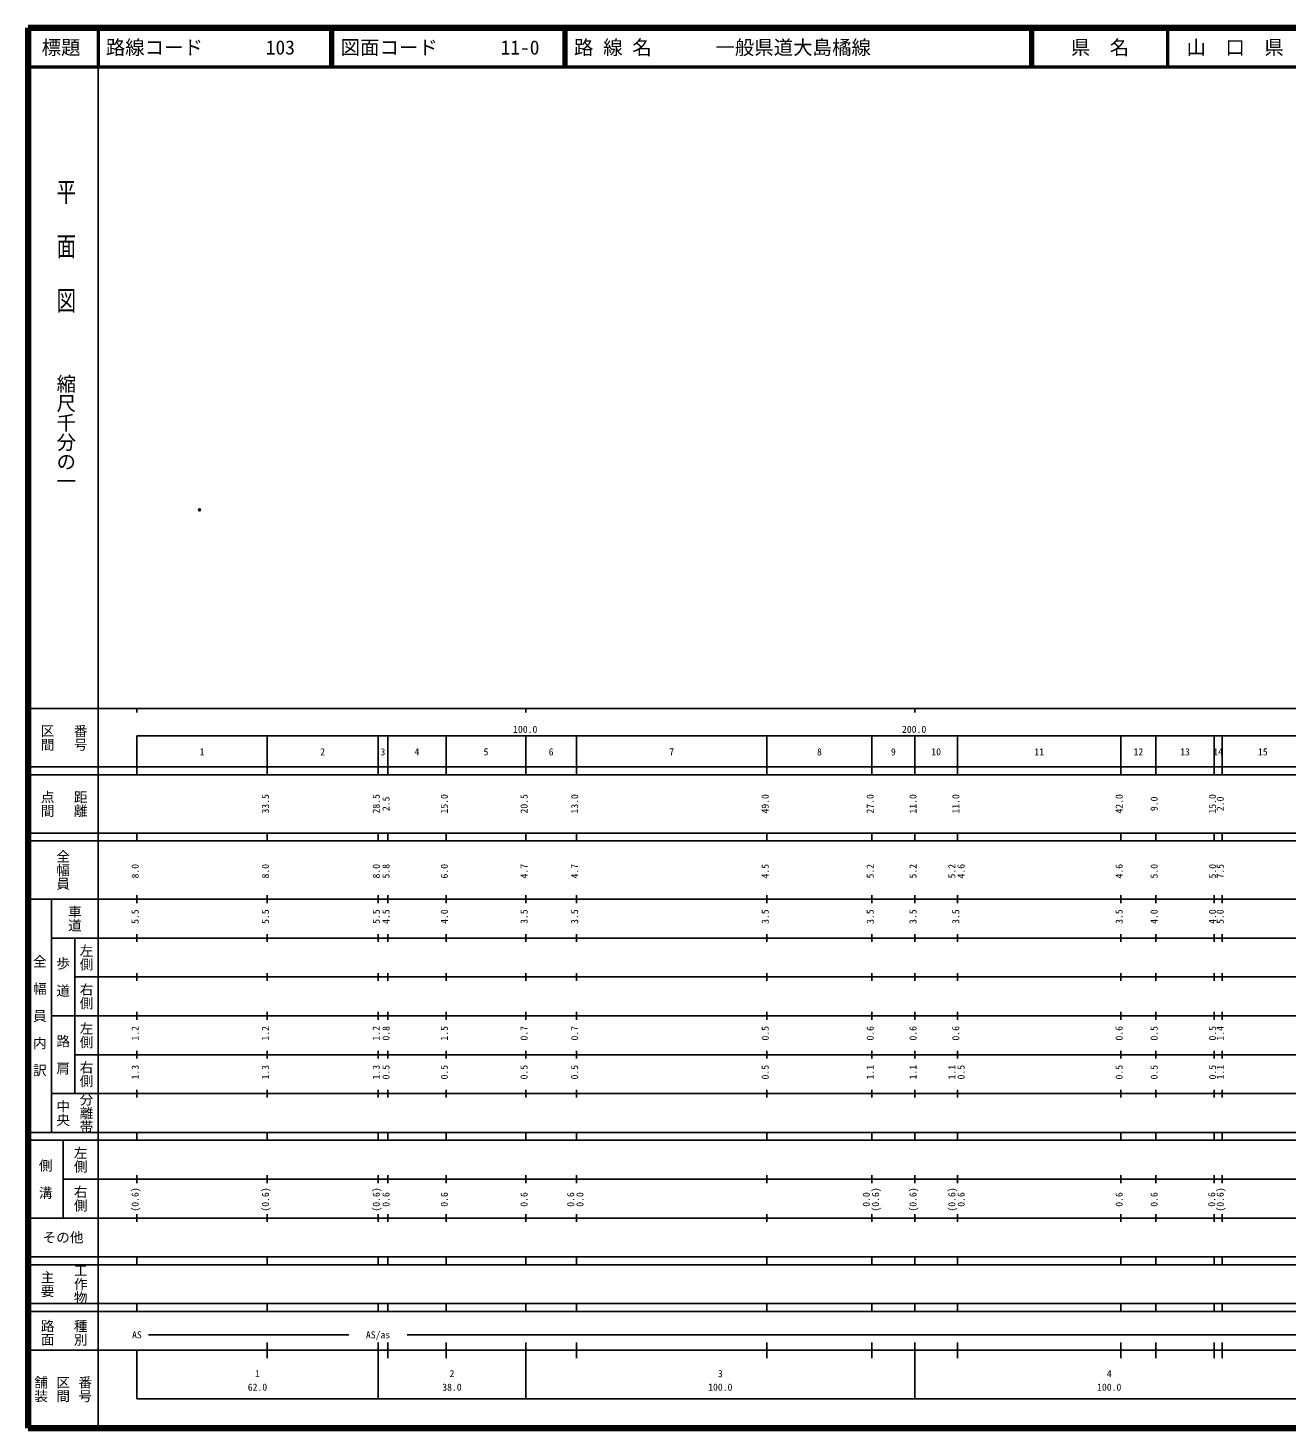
# Model space of a CAD drawing. Units: millimetres on the paper. Extents: x 40 to 680, y 20 to 380.
# Drawn here: x 40 to 363.7, y 20 to 380 of the extents above; entities that cross this region are included whole.
import ezdxf
from ezdxf.enums import TextEntityAlignment as Align

# ---------------------------------------------------------------- set-up
doc = ezdxf.new("R2010")
doc.units = ezdxf.units.MM
doc.header["$PDMODE"] = 32
doc.header["$PDSIZE"] = 0.5
doc.layers.add('M-OTRS', color=6, linetype='Continuous')
doc.layers.add('M-TTL-TXT', color=7, linetype='Continuous')
for name, color, linetype, lineweight in [('M-TTL', 2, 'Continuous', 140), ('M-TTL-BAND', 7, 'Continuous', 25), ('M-TTL-LINE', 7, 'Continuous', 50)]:
    doc.layers.add(name, color=color, linetype=linetype, lineweight=lineweight)
doc.styles.add('@ＭＳ ゴシック', font='')
doc.styles.add('ＭＳ ゴシック', font='')
doc.styles.get('@ＭＳ ゴシック').set_extended_font_data('@MS Gothic')
doc.styles.get('ＭＳ ゴシック').set_extended_font_data('MS Gothic')

msp = doc.modelspace()

# ---------------------------------------------------------------- linework, layer by layer
at = {"layer": 'M-OTRS'}
msp.add_point((84.102, 256.104), dxfattribs=at)
at = {"layer": 'M-TTL'}
for p, q in [((40, 380), (40, 20)), ((680, 380), (40, 380)), ((40, 20), (680, 20))]:
    msp.add_line(p, q, dxfattribs=at)
at = {"layer": 'M-TTL-BAND'}
for p, q in [((58, 370), (58, 20)), ((40, 205), (579, 205)), ((68, 205), (68, 204)), ((168, 205), (168, 204)), ((268, 205), (268, 204)), ((68, 198), (579, 198)), ((68, 198), (68, 188)), ((101.5, 188), (101.5, 198)), ((130, 188), (130, 198)), ((132.5, 188), (132.5, 198)), ((147.5, 188), (147.5, 198)), ((168, 188), (168, 198)), ((181, 188), (181, 198)), ((230, 188), (230, 198)), ((257, 188), (257, 198)), ((268, 188), (268, 198)), ((279, 188), (279, 198)), ((321, 188), (321, 198)), ((330, 188), (330, 198)), ((345, 188), (345, 198)), ((347, 188), (347, 198)), ((40, 190), (579, 190)), ((40, 188), (579, 188)), ((40, 173), (579, 173)), ((68, 171), (68, 173)), ((101.5, 171), (101.5, 173)), ((130, 171), (130, 173)), ((132.5, 171), (132.5, 173)), ((147.5, 171), (147.5, 173)), ((168, 171), (168, 173)), ((181, 171), (181, 173)), ((230, 171), (230, 173)), ((257, 171), (257, 173)), ((268, 171), (268, 173)), ((279, 171), (279, 173)), ((321, 171), (321, 173)), ((330, 171), (330, 173)), ((345, 171), (345, 173)), ((347, 171), (347, 173)), ((40, 171), (579, 171)), ((40, 156), (579, 156)), ((46, 96), (46, 156)), ((68, 155), (68, 157)), ((101.5, 155), (101.5, 157)), ((130, 155), (130, 157)), ((132.5, 155), (132.5, 157)), ((147.5, 155), (147.5, 157)), ((168, 155), (168, 157)), ((181, 155), (181, 157)), ((230, 155), (230, 157)), ((257, 155), (257, 157)), ((268, 155), (268, 157)), ((279, 155), (279, 157)), ((321, 155), (321, 157)), ((330, 155), (330, 157)), ((345, 155), (345, 157)), ((347, 155), (347, 157)), ((46, 146), (579, 146)), ((52, 146), (52, 106)), ((68, 145), (68, 147)), ((101.5, 145), (101.5, 147)), ((130, 145), (130, 147)), ((132.5, 145), (132.5, 147)), ((147.5, 145), (147.5, 147)), ((168, 145), (168, 147)), ((181, 145), (181, 147)), ((230, 145), (230, 147)), ((257, 145), (257, 147)), ((268, 145), (268, 147)), ((279, 145), (279, 147)), ((321, 145), (321, 147)), ((330, 145), (330, 147)), ((345, 145), (345, 147)), ((347, 145), (347, 147)), ((68, 135), (68, 137)), ((101.5, 135), (101.5, 137)), ((130, 135), (130, 137)), ((132.5, 135), (132.5, 137)), ((147.5, 135), (147.5, 137)), ((168, 135), (168, 137)), ((181, 135), (181, 137)), ((230, 135), (230, 137)), ((257, 135), (257, 137)), ((268, 135), (268, 137)), ((279, 135), (279, 137)), ((321, 135), (321, 137)), ((330, 135), (330, 137)), ((345, 135), (345, 137)), ((347, 135), (347, 137)), ((52, 136), (579, 136)), ((46, 126), (579, 126)), ((68, 125), (68, 127)), ((101.5, 125), (101.5, 127)), ((130, 125), (130, 127)), ((132.5, 125), (132.5, 127)), ((147.5, 125), (147.5, 127)), ((168, 125), (168, 127)), ((181, 125), (181, 127)), ((230, 125), (230, 127)), ((257, 125), (257, 127)), ((268, 125), (268, 127)), ((279, 125), (279, 127)), ((321, 125), (321, 127)), ((330, 125), (330, 127)), ((345, 125), (345, 127)), ((347, 125), (347, 127)), ((52, 116), (579, 116)), ((68, 115), (68, 117)), ((101.5, 115), (101.5, 117)), ((130, 115), (130, 117)), ((132.5, 115), (132.5, 117)), ((147.5, 115), (147.5, 117)), ((168, 115), (168, 117)), ((181, 115), (181, 117)), ((230, 115), (230, 117)), ((257, 115), (257, 117)), ((268, 115), (268, 117)), ((279, 115), (279, 117)), ((321, 115), (321, 117)), ((330, 115), (330, 117)), ((345, 115), (345, 117)), ((347, 115), (347, 117)), ((46, 106), (579, 106)), ((68, 105), (68, 107)), ((101.5, 105), (101.5, 107)), ((130, 105), (130, 107)), ((132.5, 105), (132.5, 107)), ((147.5, 105), (147.5, 107)), ((168, 105), (168, 107)), ((181, 105), (181, 107)), ((230, 105), (230, 107)), ((257, 105), (257, 107)), ((268, 105), (268, 107)), ((279, 105), (279, 107)), ((321, 105), (321, 107)), ((330, 105), (330, 107)), ((345, 105), (345, 107)), ((347, 105), (347, 107)), ((40, 96), (579, 96)), ((40, 94), (579, 94)), ((49, 94), (49, 74)), ((68, 94), (68, 96)), ((101.5, 94), (101.5, 96)), ((130, 94), (130, 96)), ((132.5, 94), (132.5, 96)), ((147.5, 94), (147.5, 96)), ((168, 94), (168, 96)), ((181, 94), (181, 96)), ((230, 94), (230, 96)), ((257, 94), (257, 96)), ((268, 94), (268, 96)), ((279, 94), (279, 96)), ((321, 94), (321, 96)), ((330, 94), (330, 96)), ((345, 94), (345, 96)), ((347, 94), (347, 96)), ((49, 84), (579, 84)), ((68, 83), (68, 85)), ((101.5, 83), (101.5, 85)), ((130, 83), (130, 85)), ((132.5, 83), (132.5, 85)), ((147.5, 83), (147.5, 85)), ((168, 83), (168, 85)), ((181, 83), (181, 85)), ((230, 83), (230, 85)), ((257, 83), (257, 85)), ((268, 83), (268, 85)), ((279, 83), (279, 85)), ((321, 83), (321, 85)), ((330, 83), (330, 85)), ((345, 83), (345, 85)), ((347, 83), (347, 85)), ((40, 74), (579, 74)), ((68, 73), (68, 75)), ((101.5, 73), (101.5, 75)), ((130, 73), (130, 75)), ((132.5, 73), (132.5, 75)), ((147.5, 73), (147.5, 75)), ((168, 73), (168, 75)), ((181, 73), (181, 75)), ((230, 73), (230, 75)), ((257, 73), (257, 75)), ((268, 73), (268, 75)), ((279, 73), (279, 75)), ((321, 73), (321, 75)), ((330, 73), (330, 75)), ((345, 73), (345, 75)), ((347, 73), (347, 75)), ((40, 64), (579, 64)), ((40, 62), (579, 62)), ((68, 62), (68, 64)), ((101.5, 62), (101.5, 64)), ((130, 62), (130, 64)), ((132.5, 62), (132.5, 64)), ((147.5, 62), (147.5, 64)), ((168, 62), (168, 64)), ((181, 62), (181, 64)), ((230, 62), (230, 64)), ((257, 62), (257, 64)), ((268, 62), (268, 64)), ((279, 62), (279, 64)), ((321, 62), (321, 64)), ((330, 62), (330, 64)), ((345, 62), (345, 64)), ((347, 62), (347, 64)), ((40, 52), (579, 52)), ((68, 50), (68, 52)), ((101.5, 50), (101.5, 52)), ((130, 50), (130, 52)), ((132.5, 50), (132.5, 52)), ((147.5, 50), (147.5, 52)), ((168, 50), (168, 52)), ((181, 50), (181, 52)), ((230, 50), (230, 52)), ((257, 50), (257, 52)), ((268, 50), (268, 52)), ((279, 50), (279, 52)), ((321, 50), (321, 52)), ((330, 50), (330, 52)), ((345, 50), (345, 52)), ((347, 50), (347, 52)), ((40, 50), (579, 50)), ((71, 44), (122.5, 44)), ((137.5, 44), (427, 44)), ((40, 40), (579, 40)), ((68, 40), (68, 27.5)), ((101.5, 38), (101.5, 42)), ((130, 27.5), (130, 42)), ((132.5, 38), (132.5, 42)), ((147.5, 38), (147.5, 42)), ((168, 27.5), (168, 42)), ((181, 38), (181, 42)), ((230, 38), (230, 42)), ((257, 38), (257, 42)), ((268, 27.5), (268, 42)), ((279, 38), (279, 42)), ((321, 38), (321, 42)), ((330, 38), (330, 42)), ((345, 38), (345, 42)), ((347, 38), (347, 42)), ((68, 27.5), (579, 27.5))]:
    msp.add_line(p, q, dxfattribs=at)
at = {"layer": 'M-TTL-LINE'}
for p, q in [((58, 380), (58, 370)), ((117.75, 380), (117.75, 370)), ((118.25, 380), (118.25, 370)), ((177.75, 380), (177.75, 370)), ((178.25, 380), (178.25, 370)), ((297.75, 380), (297.75, 370)), ((298.25, 380), (298.25, 370)), ((333, 380), (333, 370)), ((40, 370), (680, 370))]:
    msp.add_line(p, q, dxfattribs=at)

# ---------------------------------------------------------------- texts
at = {"layer": 'M-TTL-BAND', "style": '@ＭＳ ゴシック', "width": 1.4}
msp.add_text('平  面  図', height=3.666, rotation=270, dxfattribs=at).set_placement((49.777, 306.475), align=Align.MIDDLE_RIGHT)
at = {"layer": 'M-TTL-BAND', "style": '@ＭＳ ゴシック'}
msp.add_text('縮尺千分の一', height=3.666, rotation=270, dxfattribs=at).set_placement((49.777, 261.03), align=Align.MIDDLE_RIGHT)
for s, p in [('区間', (45, 197.5)), ('番号', (53.5, 197.5)), ('点間', (45, 180.5)), ('距離', (53.5, 180.5)), ('全幅員', (49, 163.5)), ('車道', (52, 151)), ('左側', (55, 141)), ('全\u3000幅\u3000員\u3000内\u3000訳', (43, 126)), ('歩\u3000道', (49, 136)), ('右側', (55, 131)), ('左側', (55, 121)), ('路\u3000肩', (49, 116)), ('右側', (55, 111)), ('分離帯', (55, 101)), ('中央', (49, 101)), ('左側', (53.5, 89)), ('側\u3000溝', (44.5, 84)), ('右側', (53.5, 79)), ('工作物', (53.5, 57)), ('主要', (45, 57)), ('路面', (45, 44.5)), ('種別', (53.5, 44.5)), ('舗装', (43.333, 30)), ('区間', (49, 30)), ('番号', (54.667, 30))]:
    msp.add_text(s, height=2.566, rotation=270, dxfattribs=at).set_placement(p, align=Align.MIDDLE_CENTER)
at = {"layer": 'M-TTL-BAND', "style": 'ＭＳ ゴシック'}
for s, p in [('100.0', (167.844, 198.195)), ('200.0', (267.844, 198.195)), ('1', (84.75, 192.405)), ('2', (115.75, 192.405)), ('3', (131.25, 192.405)), ('4', (140, 192.405)), ('5', (157.75, 192.405)), ('6', (174.5, 192.405)), ('7', (205.5, 192.405)), ('8', (243.5, 192.405)), ('9', (262.5, 192.405)), ('10', (273.5, 192.405)), ('11', (300, 192.405)), ('12', (325.5, 192.405)), ('13', (337.5, 192.405)), ('14', (346, 192.405)), ('15', (357.5, 192.405)), ('AS', (68, 42.5)), ('AS/as', (130, 42.5)), ('1', (99, 32.523)), ('2', (149, 32.523)), ('3', (218, 32.523)), ('4', (318, 32.523)), ('62.0', (99, 29.033)), ('38.0', (149, 29.033)), ('100.0', (218, 29.033)), ('100.0', (318, 29.033))]:
    msp.add_text(s, height=1.833, dxfattribs=at).set_placement(p, align=Align.BOTTOM_CENTER)
for s, p in [('33.5', (102.5, 180.5)), ('28.5', (131, 180.5)), ('2.5', (133.5, 180.5)), ('15.0', (148.5, 180.5)), ('20.5', (169, 180.5)), ('13.0', (182, 180.5)), ('49.0', (231, 180.5)), ('27.0', (258, 180.5)), ('11.0', (269, 180.5)), ('11.0', (280, 180.5)), ('42.0', (322, 180.5)), ('9.0', (331, 180.5)), ('15.0', (346, 180.5)), ('2.0', (348, 180.5)), ('8.0', (69, 163.174)), ('8.0', (102.5, 163.174)), ('8.0', (131, 163.174)), ('5.8', (133.5, 163.174)), ('6.0', (148.5, 163.174)), ('4.7', (169, 163.174)), ('4.7', (182, 163.174)), ('4.5', (231, 163.174)), ('5.2', (258, 163.174)), ('5.2', (269, 163.174)), ('5.2', (279, 163.174)), ('4.6', (281.37, 163.174)), ('4.6', (322, 163.174)), ('5.0', (331, 163.174)), ('5.0', (346, 163.174)), ('7.5', (348, 163.174)), ('5.5', (69, 151.5)), ('5.5', (102.5, 151.5)), ('5.5', (131, 151.5)), ('4.5', (133.5, 151.5)), ('4.0', (148.5, 151.5)), ('3.5', (169, 151.5)), ('3.5', (182, 151.5)), ('3.5', (231, 151.5)), ('3.5', (258, 151.5)), ('3.5', (269, 151.5)), ('3.5', (280, 151.5)), ('3.5', (322, 151.5)), ('4.0', (331, 151.5)), ('4.0', (346, 151.5)), ('5.0', (348, 151.5)), ('1.2', (69, 121.5)), ('1.2', (102.5, 121.5)), ('1.2', (131, 121.5)), ('0.8', (133.5, 121.5)), ('1.5', (148.5, 121.5)), ('0.7', (169, 121.5)), ('0.7', (182, 121.5)), ('0.5', (231, 121.5)), ('0.6', (258, 121.5)), ('0.6', (269, 121.5)), ('0.6', (280, 121.5)), ('0.6', (322, 121.5)), ('0.5', (331, 121.5)), ('0.5', (346, 121.5)), ('1.4', (348, 121.5)), ('1.3', (69, 111.5)), ('1.3', (102.5, 111.5)), ('1.3', (131, 111.5)), ('0.5', (133.5, 111.5)), ('0.5', (148.5, 111.5)), ('0.5', (169, 111.5)), ('0.5', (182, 111.5)), ('0.5', (231, 111.5)), ('1.1', (258, 111.5)), ('1.1', (269, 111.5)), ('1.1', (279, 111.5)), ('0.5', (281.37, 111.5)), ('0.5', (322, 111.5)), ('0.5', (331, 111.5)), ('0.5', (346, 111.5)), ('1.1', (348, 111.5)), ('(0.6)', (69, 78.764)), ('(0.6)', (102.5, 78.764)), ('(0.6)', (131, 78.764)), ('0.6', (133.5, 78.764)), ('0.6', (148.5, 78.764)), ('0.6', (169, 78.764)), ('0.6', (181, 78.764)), ('0.0', (183.37, 78.764)), ('0.0', (257, 78.764)), ('(0.6)', (259.37, 78.764)), ('(0.6)', (269, 78.764)), ('(0.6)', (279, 78.764)), ('0.6', (281.37, 78.764)), ('0.6', (322, 78.764)), ('0.6', (331, 78.764)), ('0.6', (345.8, 78.764)), ('(0.6)', (348, 78.764))]:
    msp.add_text(s, height=1.833, rotation=90, dxfattribs=at).set_placement(p, align=Align.BOTTOM_CENTER)
msp.add_text('その他', height=2.566, dxfattribs=at).set_placement((49, 69), align=Align.MIDDLE_CENTER)
at = {"layer": 'M-TTL-TXT', "style": 'ＭＳ ゴシック'}
for s, p in [('標題', (48.5, 375)), ('県\u3000名', (315.625, 375)), ('山\u3000口\u3000県', (350.375, 375))]:
    msp.add_text(s, height=3.666, dxfattribs=at).set_placement(p, align=Align.MIDDLE_CENTER)
for s, p in [('路線コード', (60, 375)), ('103', (101.142, 375)), ('図面コード', (120.38, 375)), ('11-0', (161.521, 375)), ('路 線 名', (180.38, 375)), ('一般県道大島橘線', (216.734, 375))]:
    msp.add_text(s, height=3.666, dxfattribs=at).set_placement(p, align=Align.MIDDLE_LEFT)

doc.saveas('drawing.dxf')
